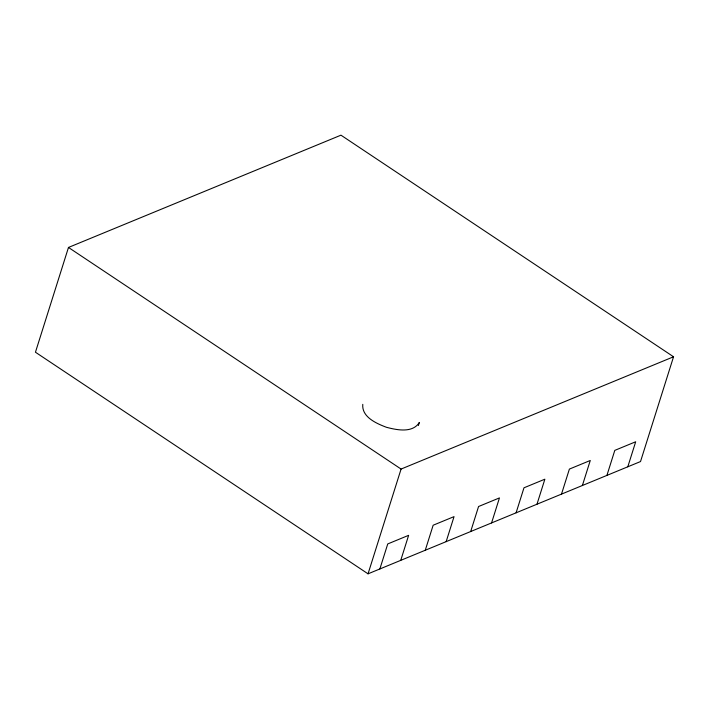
<?xml version="1.0" encoding="UTF-8"?>
<svg xmlns="http://www.w3.org/2000/svg" width="709" height="709" viewBox="0 0 709 709"><rect width="100%" height="100%" fill="white"/><g stroke="black" fill="none" stroke-linecap="round" stroke-linejoin="round"><path stroke-width="1.06" d="M362.778 404.352C361.625 417.087 376.488 423.503 386.414 427.279C396.81 430 412.585 433.367 419.347 422.458L418.372 425.542M68.481 247.45L35.45 352.222L368.042 573.829L640.519 461.55L673.55 356.778L340.958 135.171L68.481 247.45L401.081 469.057L673.55 356.778M368.042 573.829L401.081 469.057M379.856 568.964L387.743 543.936L408.632 535.33L400.745 560.349M425.267 550.246L433.155 525.227L454.044 516.622L446.156 541.641M470.679 531.537L478.566 506.518L499.455 497.904L491.567 522.932M516.09 512.82L523.978 487.801L544.866 479.195L536.979 504.214M561.501 494.111L569.389 469.092L590.278 460.478L582.39 485.505M606.913 475.402L614.8 450.375L635.689 441.769L627.802 466.788"/></g></svg>
